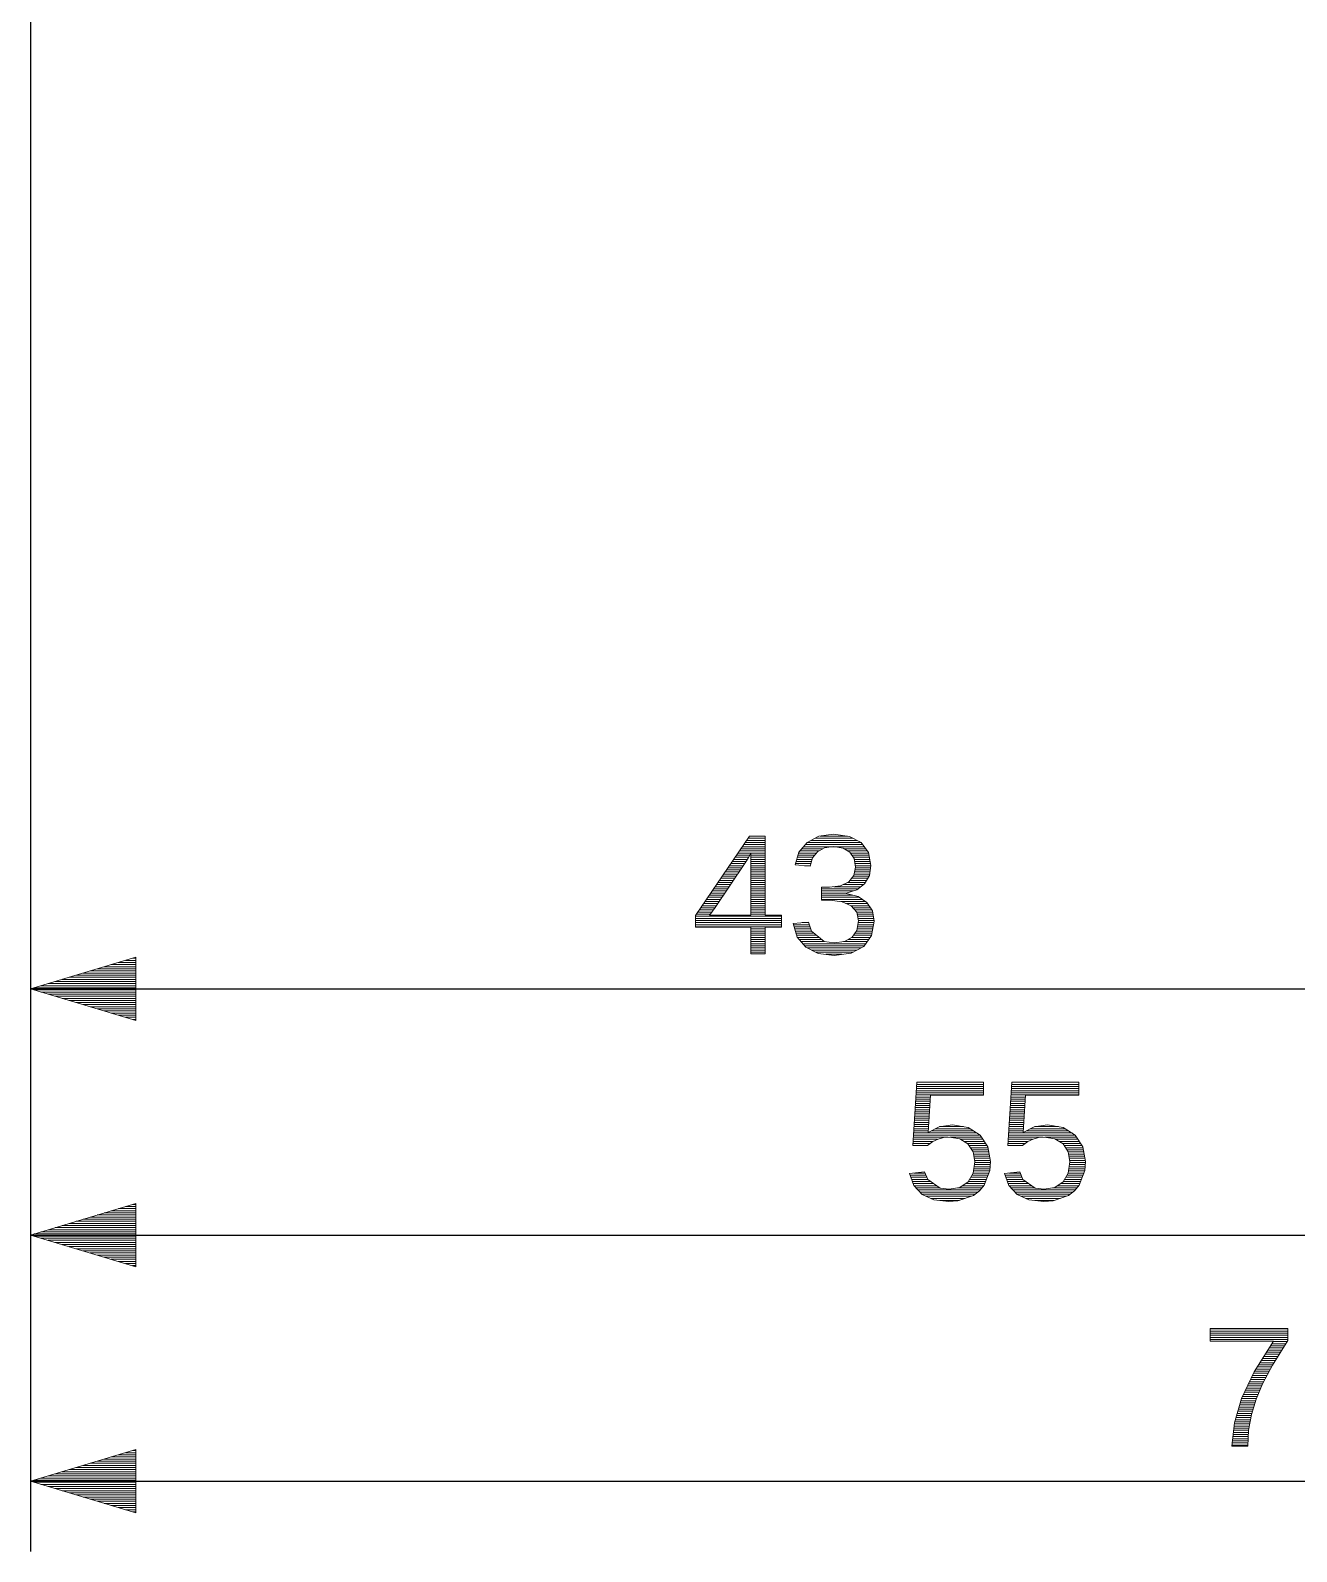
# Model space of a CAD drawing. Header units: millimetres. Extents: x 20 to 410, y 10 to 287.
# Drawn here: x 262 to 298, y 64 to 107.25 of the extents above; entities that cross this region are included whole.
import ezdxf

# ---------------------------------------------------------------- set-up
doc = ezdxf.new("R2010")
doc.units = ezdxf.units.MM
doc.layers.add('DUENN', color=7, linetype='Continuous', lineweight=25)
doc.layers.add('TEXT', color=7, linetype='Continuous', lineweight=13)

msp = doc.modelspace()

# ---------------------------------------------------------------- linework, layer by layer
at = {"layer": 'DUENN', "lineweight": 13}
for p, q in [((263.5, 80.45), (265, 80.45)), ((263.7, 80.51), (265, 80.51)), ((263.9, 80.57), (265, 80.57)), ((264.1, 80.63), (265, 80.63)), ((264.3, 80.69), (265, 80.69)), ((264.5, 80.75), (265, 80.75)), ((264.7, 80.81), (265, 80.81)), ((264.9, 80.87), (265, 80.87)), ((262.1, 80.03), (265, 80.03)), ((262.3, 80.09), (265, 80.09)), ((262.5, 80.15), (265, 80.15)), ((262.7, 80.21), (265, 80.21)), ((262.9, 80.27), (265, 80.27)), ((263.1, 80.33), (265, 80.33)), ((263.3, 80.39), (265, 80.39)), ((262.1, 79.97), (265, 79.97)), ((262.3, 79.91), (265, 79.91)), ((262.5, 79.85), (265, 79.85)), ((262.7, 79.79), (265, 79.79)), ((262.9, 79.73), (265, 79.73)), ((263.1, 79.67), (265, 79.67)), ((263.3, 79.61), (265, 79.61)), ((263.5, 79.55), (265, 79.55)), ((263.7, 79.49), (265, 79.49)), ((263.9, 79.43), (265, 79.43)), ((264.1, 79.37), (265, 79.37)), ((264.3, 79.31), (265, 79.31)), ((264.5, 79.25), (265, 79.25)), ((264.7, 79.19), (265, 79.19)), ((264.9, 79.13), (265, 79.13)), ((263.9, 73.57), (265, 73.57)), ((264.1, 73.63), (265, 73.63)), ((264.3, 73.69), (265, 73.69)), ((264.5, 73.75), (265, 73.75)), ((264.7, 73.81), (265, 73.81)), ((264.9, 73.87), (265, 73.87)), ((262.5, 73.15), (265, 73.15)), ((262.7, 73.21), (265, 73.21)), ((262.9, 73.27), (265, 73.27)), ((263.1, 73.33), (265, 73.33)), ((263.3, 73.39), (265, 73.39)), ((263.5, 73.45), (265, 73.45)), ((263.7, 73.51), (265, 73.51)), ((262.1, 73.03), (265, 73.03)), ((262.1, 72.97), (265, 72.97)), ((262.3, 73.09), (265, 73.09)), ((262.3, 72.91), (265, 72.91)), ((262.5, 72.85), (265, 72.85)), ((262.7, 72.79), (265, 72.79)), ((262.9, 72.73), (265, 72.73)), ((263.1, 72.67), (265, 72.67)), ((263.3, 72.61), (265, 72.61)), ((263.5, 72.55), (265, 72.55)), ((263.7, 72.49), (265, 72.49)), ((263.9, 72.43), (265, 72.43)), ((264.1, 72.37), (265, 72.37)), ((264.3, 72.31), (265, 72.31)), ((264.5, 72.25), (265, 72.25)), ((264.7, 72.19), (265, 72.19)), ((264.9, 72.13), (265, 72.13)), ((264.1, 66.63), (265, 66.63)), ((264.3, 66.69), (265, 66.69)), ((264.5, 66.75), (265, 66.75)), ((264.7, 66.81), (265, 66.81)), ((264.9, 66.87), (265, 66.87)), ((262.7, 66.21), (265, 66.21)), ((262.9, 66.27), (265, 66.27)), ((263.1, 66.33), (265, 66.33)), ((263.3, 66.39), (265, 66.39)), ((263.5, 66.45), (265, 66.45)), ((263.7, 66.51), (265, 66.51)), ((263.9, 66.57), (265, 66.57)), ((262.1, 66.03), (265, 66.03)), ((262.1, 65.97), (265, 65.97)), ((262.3, 66.09), (265, 66.09)), ((262.3, 65.91), (265, 65.91)), ((262.5, 66.15), (265, 66.15)), ((262.5, 65.85), (265, 65.85)), ((262.7, 65.79), (265, 65.79)), ((262.9, 65.73), (265, 65.73)), ((263.1, 65.67), (265, 65.67)), ((263.3, 65.61), (265, 65.61)), ((263.5, 65.55), (265, 65.55)), ((263.7, 65.49), (265, 65.49)), ((263.9, 65.43), (265, 65.43)), ((264.1, 65.37), (265, 65.37)), ((264.3, 65.31), (265, 65.31)), ((264.5, 65.25), (265, 65.25)), ((264.7, 65.19), (265, 65.19)), ((264.9, 65.13), (265, 65.13))]:
    msp.add_line(p, q, dxfattribs=at)
at = {"layer": 'DUENN', "lineweight": 25}
for points in [[(262, 156), (262, 78)], [(262, 156), (262, 71)], [(262, 156), (262, 64)], [(262, 80), (305, 80)], [(262, 73), (317, 73)], [(262, 66), (334, 66)]]:
    msp.add_lwpolyline(points, dxfattribs=at)
at = {"layer": 'DUENN', "lineweight": 13}
for points in [[(262, 80), (265, 80.9), (265, 79.1), (262, 80)], [(262, 73), (265, 73.9), (265, 72.1), (262, 73)], [(262, 66), (265, 66.9), (265, 65.1), (262, 66)]]:
    msp.add_lwpolyline(points, close=True, dxfattribs=at)
at = {"layer": 'TEXT', "lineweight": 13}
for p, q in [((282.44, 84.342), (282.89, 84.342)), ((284.458, 84.342), (285.238, 84.342)), ((282.155, 83.922), (282.89, 83.922)), ((282.196, 83.982), (282.89, 83.982)), ((282.237, 84.042), (282.89, 84.042)), ((282.278, 84.102), (282.89, 84.102)), ((282.318, 84.162), (282.89, 84.162)), ((282.359, 84.222), (282.89, 84.222)), ((282.4, 84.282), (282.89, 84.282)), ((283.881, 83.922), (284.422, 83.922)), ((283.932, 83.982), (284.533, 83.982)), ((283.982, 84.042), (284.83, 84.042)), ((284.033, 84.102), (285.664, 84.102)), ((284.083, 84.162), (285.617, 84.162)), ((284.197, 84.222), (285.503, 84.222)), ((284.314, 84.282), (285.388, 84.282)), ((284.838, 84.042), (285.709, 84.042)), ((285.143, 83.982), (285.754, 83.982)), ((285.244, 83.922), (285.799, 83.922)), ((281.87, 83.502), (282.275, 83.502)), ((281.911, 83.562), (282.316, 83.562)), ((281.952, 83.622), (282.354, 83.622)), ((281.992, 83.682), (282.389, 83.682)), ((282.033, 83.742), (282.423, 83.742)), ((282.074, 83.802), (282.456, 83.802)), ((282.115, 83.862), (282.486, 83.862)), ((282.487, 83.862), (282.89, 83.862)), ((282.487, 83.802), (282.89, 83.802)), ((282.487, 83.742), (282.89, 83.742)), ((282.487, 83.682), (282.89, 83.682)), ((282.487, 83.622), (282.89, 83.622)), ((282.487, 83.562), (282.89, 83.562)), ((282.487, 83.502), (282.89, 83.502)), ((283.756, 83.562), (284.194, 83.562)), ((283.774, 83.622), (284.211, 83.622)), ((283.792, 83.682), (284.227, 83.682)), ((283.81, 83.742), (284.254, 83.742)), ((283.827, 83.802), (284.301, 83.802)), ((283.845, 83.862), (284.348, 83.862)), ((284.015, 83.502), (284.177, 83.502)), ((285.319, 83.862), (285.833, 83.862)), ((285.357, 83.802), (285.844, 83.802)), ((285.396, 83.742), (285.856, 83.742)), ((285.424, 83.682), (285.867, 83.682)), ((285.434, 83.622), (285.878, 83.622)), ((285.444, 83.562), (285.889, 83.562)), ((285.454, 83.502), (285.898, 83.502)), ((281.585, 83.082), (281.99, 83.082)), ((281.626, 83.142), (282.031, 83.142)), ((281.666, 83.202), (282.071, 83.202)), ((281.707, 83.262), (282.112, 83.262)), ((281.748, 83.322), (282.153, 83.322)), ((281.789, 83.382), (282.194, 83.382)), ((281.829, 83.442), (282.234, 83.442)), ((282.487, 83.442), (282.89, 83.442)), ((282.487, 83.382), (282.89, 83.382)), ((282.487, 83.322), (282.89, 83.322)), ((282.487, 83.262), (282.89, 83.262)), ((282.487, 83.202), (282.89, 83.202)), ((282.487, 83.142), (282.89, 83.142)), ((282.487, 83.082), (282.89, 83.082)), ((285.3, 83.082), (285.775, 83.082)), ((285.348, 83.142), (285.81, 83.142)), ((285.396, 83.202), (285.845, 83.202)), ((285.42, 83.262), (285.861, 83.262)), ((285.432, 83.322), (285.871, 83.322)), ((285.444, 83.382), (285.88, 83.382)), ((285.456, 83.442), (285.889, 83.442)), ((281.3, 82.662), (281.705, 82.662)), ((281.34, 82.722), (281.745, 82.722)), ((281.381, 82.782), (281.786, 82.782)), ((281.422, 82.842), (281.827, 82.842)), ((281.463, 82.902), (281.868, 82.902)), ((281.503, 82.962), (281.908, 82.962)), ((281.544, 83.022), (281.949, 83.022)), ((282.487, 83.022), (282.89, 83.022)), ((282.487, 82.962), (282.89, 82.962)), ((282.487, 82.902), (282.89, 82.902)), ((282.487, 82.842), (282.89, 82.842)), ((282.487, 82.782), (282.89, 82.782)), ((282.487, 82.722), (282.89, 82.722)), ((282.487, 82.662), (282.89, 82.662)), ((284.49, 82.842), (285.53, 82.842)), ((284.49, 82.782), (285.392, 82.782)), ((284.49, 82.722), (285.217, 82.722)), ((284.49, 82.662), (285.378, 82.662)), ((284.848, 82.902), (285.608, 82.902)), ((285.109, 82.962), (285.687, 82.962)), ((285.23, 83.022), (285.74, 83.022)), ((280.974, 82.182), (281.372, 82.182)), ((281.015, 82.242), (281.416, 82.242)), ((281.055, 82.302), (281.46, 82.302)), ((281.096, 82.362), (281.501, 82.362)), ((281.137, 82.422), (281.542, 82.422)), ((281.178, 82.482), (281.583, 82.482)), ((281.218, 82.542), (281.623, 82.542)), ((281.259, 82.602), (281.664, 82.602)), ((282.487, 82.602), (282.89, 82.602)), ((282.487, 82.542), (282.89, 82.542)), ((282.487, 82.482), (282.89, 82.482)), ((282.487, 82.422), (282.89, 82.422)), ((282.487, 82.362), (282.89, 82.362)), ((282.487, 82.302), (282.89, 82.302)), ((282.487, 82.242), (282.89, 82.242)), ((282.487, 82.182), (282.89, 82.182)), ((284.49, 82.602), (285.565, 82.602)), ((284.49, 82.542), (285.654, 82.542)), ((285.048, 82.482), (285.743, 82.482)), ((285.207, 82.422), (285.805, 82.422)), ((285.339, 82.362), (285.844, 82.362)), ((285.391, 82.302), (285.884, 82.302)), ((285.443, 82.242), (285.923, 82.242)), ((285.495, 82.182), (285.946, 82.182)), ((280.911, 82.062), (283.36, 82.062)), ((280.911, 82.002), (283.36, 82.002)), ((280.911, 81.942), (283.36, 81.942)), ((280.911, 81.882), (283.36, 81.882)), ((280.911, 81.822), (283.36, 81.822)), ((280.911, 81.762), (283.36, 81.762)), ((280.933, 82.122), (281.327, 82.122)), ((282.487, 82.122), (282.89, 82.122)), ((283.699, 81.822), (284.152, 81.822)), ((283.717, 81.762), (284.17, 81.762)), ((283.941, 81.882), (284.134, 81.882)), ((285.509, 82.122), (285.957, 82.122)), ((285.519, 81.762), (285.963, 81.762)), ((285.522, 82.062), (285.967, 82.062)), ((285.529, 81.822), (285.974, 81.822)), ((285.534, 82.002), (285.978, 82.002)), ((285.539, 81.882), (285.985, 81.882)), ((285.547, 81.942), (285.989, 81.942)), ((282.487, 81.702), (282.89, 81.702)), ((282.487, 81.642), (282.89, 81.642)), ((282.487, 81.582), (282.89, 81.582)), ((282.487, 81.522), (282.89, 81.522)), ((282.487, 81.462), (282.89, 81.462)), ((282.487, 81.402), (282.89, 81.402)), ((282.487, 81.342), (282.89, 81.342)), ((283.735, 81.702), (284.188, 81.702)), ((283.753, 81.642), (284.206, 81.642)), ((283.771, 81.582), (284.277, 81.582)), ((283.789, 81.522), (284.351, 81.522)), ((283.809, 81.462), (284.425, 81.462)), ((283.86, 81.402), (284.498, 81.402)), ((283.911, 81.342), (284.579, 81.342)), ((285.119, 81.342), (285.796, 81.342)), ((285.249, 81.402), (285.839, 81.402)), ((285.359, 81.462), (285.882, 81.462)), ((285.404, 81.522), (285.92, 81.522)), ((285.446, 81.582), (285.931, 81.582)), ((285.488, 81.642), (285.942, 81.642)), ((285.509, 81.702), (285.952, 81.702)), ((282.487, 81.282), (282.89, 81.282)), ((282.487, 81.222), (282.89, 81.222)), ((282.487, 81.162), (282.89, 81.162)), ((282.487, 81.102), (282.89, 81.102)), ((282.487, 81.042), (282.89, 81.042)), ((283.962, 81.282), (285.752, 81.282)), ((284.012, 81.222), (285.709, 81.222)), ((284.087, 81.162), (285.615, 81.162)), ((284.21, 81.102), (285.503, 81.102)), ((284.334, 81.042), (285.39, 81.042)), ((284.619, 80.982), (285.086, 80.982)), ((287.184, 77.042), (289.104, 77.042)), ((287.187, 77.102), (289.104, 77.102)), ((287.191, 77.162), (289.104, 77.162)), ((287.195, 77.222), (289.104, 77.222)), ((287.199, 77.282), (289.104, 77.282)), ((287.202, 77.342), (289.104, 77.342)), ((289.887, 77.042), (291.807, 77.042)), ((289.891, 77.102), (291.807, 77.102)), ((289.894, 77.162), (291.807, 77.162)), ((289.898, 77.222), (291.807, 77.222)), ((289.902, 77.282), (291.807, 77.282)), ((289.905, 77.342), (291.807, 77.342)), ((287.154, 76.562), (287.567, 76.562)), ((287.158, 76.622), (287.57, 76.622)), ((287.161, 76.682), (287.574, 76.682)), ((287.165, 76.742), (287.577, 76.742)), ((287.169, 76.802), (287.581, 76.802)), ((287.172, 76.862), (287.585, 76.862)), ((287.176, 76.922), (287.588, 76.922)), ((287.18, 76.982), (289.104, 76.982)), ((289.857, 76.562), (290.27, 76.562)), ((289.861, 76.622), (290.273, 76.622)), ((289.865, 76.682), (290.277, 76.682)), ((289.868, 76.742), (290.281, 76.742)), ((289.872, 76.802), (290.284, 76.802)), ((289.876, 76.862), (290.288, 76.862)), ((289.879, 76.922), (290.292, 76.922)), ((289.883, 76.982), (291.807, 76.982)), ((287.128, 76.142), (287.541, 76.142)), ((287.131, 76.202), (287.545, 76.202)), ((287.135, 76.262), (287.548, 76.262)), ((287.139, 76.322), (287.552, 76.322)), ((287.143, 76.382), (287.556, 76.382)), ((287.146, 76.442), (287.559, 76.442)), ((287.15, 76.502), (287.563, 76.502)), ((289.831, 76.142), (290.244, 76.142)), ((289.835, 76.202), (290.248, 76.202)), ((289.838, 76.262), (290.251, 76.262)), ((289.842, 76.322), (290.255, 76.322)), ((289.846, 76.382), (290.259, 76.382)), ((289.85, 76.442), (290.262, 76.442)), ((289.853, 76.502), (290.266, 76.502)), ((287.102, 75.722), (287.791, 75.722)), ((287.105, 75.782), (288.096, 75.782)), ((287.109, 75.842), (289.007, 75.842)), ((287.113, 75.902), (288.914, 75.902)), ((287.117, 75.962), (287.53, 75.962)), ((287.12, 76.022), (287.534, 76.022)), ((287.124, 76.082), (287.537, 76.082)), ((287.609, 75.962), (288.819, 75.962)), ((287.726, 76.022), (288.724, 76.022)), ((287.853, 76.082), (288.534, 76.082)), ((288.148, 75.782), (289.046, 75.782)), ((288.451, 75.722), (289.086, 75.722)), ((289.805, 75.722), (290.495, 75.722)), ((289.809, 75.782), (290.8, 75.782)), ((289.812, 75.842), (291.71, 75.842)), ((289.816, 75.902), (291.617, 75.902)), ((289.82, 75.962), (290.233, 75.962)), ((289.824, 76.022), (290.237, 76.022)), ((289.827, 76.082), (290.241, 76.082)), ((290.313, 75.962), (291.522, 75.962)), ((290.429, 76.022), (291.427, 76.022)), ((290.556, 76.082), (291.237, 76.082)), ((290.851, 75.782), (291.75, 75.782)), ((291.154, 75.722), (291.789, 75.722)), ((287.094, 75.602), (287.585, 75.602)), ((287.098, 75.662), (287.669, 75.662)), ((288.546, 75.662), (289.126, 75.662)), ((288.64, 75.602), (289.165, 75.602)), ((288.69, 75.542), (289.205, 75.542)), ((288.729, 75.482), (289.23, 75.482)), ((288.768, 75.422), (289.241, 75.422)), ((288.806, 75.362), (289.251, 75.362)), ((288.816, 75.302), (289.262, 75.302)), ((289.797, 75.602), (290.288, 75.602)), ((289.801, 75.662), (290.373, 75.662)), ((291.249, 75.662), (291.829, 75.662)), ((291.343, 75.602), (291.868, 75.602)), ((291.393, 75.542), (291.908, 75.542)), ((291.432, 75.482), (291.934, 75.482)), ((291.472, 75.422), (291.944, 75.422)), ((291.509, 75.362), (291.954, 75.362)), ((291.52, 75.302), (291.965, 75.302)), ((288.825, 74.882), (289.282, 74.882)), ((288.827, 75.242), (289.272, 75.242)), ((288.834, 74.942), (289.287, 74.942)), ((288.837, 75.182), (289.283, 75.182)), ((288.843, 75.002), (289.292, 75.002)), ((288.847, 75.122), (289.293, 75.122)), ((288.852, 75.062), (289.297, 75.062)), ((291.528, 74.882), (291.986, 74.882)), ((291.53, 75.242), (291.975, 75.242)), ((291.537, 74.942), (291.99, 74.942)), ((291.54, 75.182), (291.986, 75.182)), ((291.546, 75.002), (291.995, 75.002)), ((291.55, 75.122), (291.996, 75.122)), ((291.555, 75.062), (292, 75.062)), ((287.011, 74.702), (287.467, 74.702)), ((287.033, 74.642), (287.493, 74.642)), ((287.056, 74.582), (287.519, 74.582)), ((287.079, 74.522), (287.602, 74.522)), ((287.101, 74.462), (287.686, 74.462)), ((287.121, 74.762), (287.441, 74.762)), ((287.126, 74.402), (287.77, 74.402)), ((288.501, 74.402), (289.105, 74.402)), ((288.59, 74.462), (289.137, 74.462)), ((288.668, 74.522), (289.16, 74.522)), ((288.703, 74.582), (289.182, 74.582)), ((288.739, 74.642), (289.205, 74.642)), ((288.774, 74.702), (289.227, 74.702)), ((288.807, 74.762), (289.25, 74.762)), ((288.816, 74.822), (289.273, 74.822)), ((289.714, 74.702), (290.17, 74.702)), ((289.736, 74.642), (290.196, 74.642)), ((289.759, 74.582), (290.222, 74.582)), ((289.782, 74.522), (290.305, 74.522)), ((289.804, 74.462), (290.389, 74.462)), ((289.824, 74.762), (290.144, 74.762)), ((289.829, 74.402), (290.473, 74.402)), ((291.204, 74.402), (291.808, 74.402)), ((291.293, 74.462), (291.84, 74.462)), ((291.371, 74.522), (291.863, 74.522)), ((291.406, 74.582), (291.885, 74.582)), ((291.442, 74.642), (291.908, 74.642)), ((291.477, 74.702), (291.931, 74.702)), ((291.51, 74.762), (291.953, 74.762)), ((291.519, 74.822), (291.976, 74.822)), ((287.182, 74.342), (287.854, 74.342)), ((287.239, 74.282), (289.006, 74.282)), ((287.295, 74.222), (288.94, 74.222)), ((287.351, 74.162), (288.863, 74.162)), ((287.474, 74.102), (288.752, 74.102)), ((287.605, 74.042), (288.579, 74.042)), ((287.864, 73.982), (288.407, 73.982)), ((288.362, 74.342), (289.056, 74.342)), ((289.886, 74.342), (290.557, 74.342)), ((289.942, 74.282), (291.709, 74.282)), ((289.998, 74.222), (291.644, 74.222)), ((290.054, 74.162), (291.566, 74.162)), ((290.178, 74.102), (291.455, 74.102)), ((290.308, 74.042), (291.283, 74.042)), ((290.567, 73.982), (291.11, 73.982)), ((291.065, 74.342), (291.759, 74.342)), ((295.548, 70.33), (297.758, 70.33)), ((295.548, 70.27), (297.758, 70.27)), ((295.548, 70.21), (297.758, 70.21)), ((295.548, 70.15), (297.758, 70.15)), ((295.548, 70.09), (297.758, 70.09)), ((295.548, 70.03), (297.758, 70.03)), ((297.15, 69.67), (297.553, 69.67)), ((297.188, 69.73), (297.591, 69.73)), ((297.225, 69.79), (297.628, 69.79)), ((297.263, 69.85), (297.666, 69.85)), ((297.301, 69.91), (297.703, 69.91)), ((297.338, 69.97), (297.741, 69.97)), ((296.887, 69.25), (297.294, 69.25)), ((296.924, 69.31), (297.328, 69.31)), ((296.962, 69.37), (297.365, 69.37)), ((297, 69.43), (297.403, 69.43)), ((297.037, 69.49), (297.44, 69.49)), ((297.075, 69.55), (297.478, 69.55)), ((297.113, 69.61), (297.515, 69.61)), ((296.637, 68.77), (297.034, 68.77)), ((296.666, 68.83), (297.066, 68.83)), ((296.695, 68.89), (297.099, 68.89)), ((296.723, 68.95), (297.131, 68.95)), ((296.752, 69.01), (297.164, 69.01)), ((296.78, 69.07), (297.196, 69.07)), ((296.812, 69.13), (297.229, 69.13)), ((296.849, 69.19), (297.262, 69.19)), ((296.437, 68.35), (296.858, 68.35)), ((296.466, 68.41), (296.883, 68.41)), ((296.494, 68.47), (296.908, 68.47)), ((296.523, 68.53), (296.933, 68.53)), ((296.552, 68.59), (296.958, 68.59)), ((296.58, 68.65), (296.983, 68.65)), ((296.609, 68.71), (297.008, 68.71)), ((296.314, 67.93), (296.728, 67.93)), ((296.331, 67.99), (296.746, 67.99)), ((296.349, 68.05), (296.764, 68.05)), ((296.367, 68.11), (296.782, 68.11)), ((296.384, 68.17), (296.801, 68.17)), ((296.402, 68.23), (296.819, 68.23)), ((296.42, 68.29), (296.837, 68.29)), ((296.218, 67.51), (296.648, 67.51)), ((296.224, 67.57), (296.659, 67.57)), ((296.231, 67.63), (296.669, 67.63)), ((296.243, 67.69), (296.68, 67.69)), ((296.261, 67.75), (296.691, 67.75)), ((296.278, 67.81), (296.702, 67.81)), ((296.296, 67.87), (296.713, 67.87)), ((296.175, 67.09), (296.617, 67.09)), ((296.181, 67.15), (296.62, 67.15)), ((296.187, 67.21), (296.624, 67.21)), ((296.194, 67.27), (296.627, 67.27)), ((296.2, 67.33), (296.631, 67.33)), ((296.206, 67.39), (296.634, 67.39)), ((296.212, 67.45), (296.638, 67.45)), ((296.169, 67.03), (296.613, 67.03))]:
    msp.add_line(p, q, dxfattribs=at)
for points in [[(282.89, 81), (282.487, 81), (282.487, 81.757), (280.911, 81.757), (280.911, 82.089), (282.442, 84.344), (282.89, 84.344), (282.89, 82.095), (283.36, 82.095), (283.36, 81.757), (282.89, 81.757), (282.89, 81)], [(285.992, 81.924), (285.918, 81.513), (285.697, 81.206), (285.34, 81.016), (284.857, 80.952), (284.401, 81.009), (284.047, 81.182), (283.806, 81.466), (283.688, 81.859), (284.129, 81.899), (284.207, 81.64), (284.571, 81.343), (284.857, 81.306), (285.145, 81.346), (285.364, 81.465), (285.502, 81.663), (285.549, 81.937), (285.496, 82.181), (285.338, 82.363), (285.082, 82.478), (284.732, 82.517), (284.49, 82.517), (284.49, 82.887), (284.722, 82.887), (285.034, 82.925), (285.267, 83.04), (285.412, 83.223), (285.46, 83.464), (285.421, 83.704), (285.302, 83.887), (285.107, 84.004), (284.834, 84.043), (284.578, 84.006), (284.377, 83.898), (284.239, 83.724), (284.174, 83.49), (283.745, 83.523), (283.853, 83.889), (284.085, 84.164), (284.42, 84.337), (284.838, 84.394), (285.286, 84.336), (285.621, 84.16), (285.83, 83.881), (285.899, 83.509), (285.855, 83.218), (285.72, 82.988), (285.5, 82.819), (285.199, 82.716), (285.199, 82.707), (285.533, 82.624), (285.783, 82.455), (285.94, 82.217), (285.992, 81.924)], [(282.468, 83.824), (282.42, 83.737), (282.366, 83.642), (282.328, 83.58), (281.47, 82.317), (281.343, 82.142), (281.305, 82.095), (282.487, 82.095), (282.487, 83.863), (282.468, 83.824)], [(289.299, 75.089), (289.279, 74.839), (289.122, 74.422), (288.984, 74.256), (288.812, 74.123), (288.375, 73.971), (288.112, 73.952), (287.689, 74.003), (287.357, 74.156), (287.122, 74.406), (286.993, 74.747), (287.426, 74.798), (287.52, 74.581), (287.868, 74.333), (288.121, 74.302), (288.428, 74.353), (288.66, 74.509), (288.806, 74.756), (288.854, 75.08), (288.805, 75.366), (288.658, 75.59), (288.429, 75.736), (288.131, 75.785), (287.963, 75.771), (287.808, 75.73), (287.658, 75.657), (287.508, 75.545), (287.091, 75.545), (287.202, 77.344), (289.104, 77.344), (289.104, 76.981), (287.592, 76.981), (287.527, 75.92), (287.839, 76.08), (288.219, 76.134), (288.662, 76.061), (289.006, 75.844), (289.225, 75.511), (289.299, 75.089)], [(292.002, 75.089), (291.982, 74.839), (291.825, 74.422), (291.688, 74.256), (291.515, 74.123), (291.079, 73.971), (290.815, 73.952), (290.392, 74.003), (290.06, 74.156), (289.825, 74.406), (289.697, 74.747), (290.129, 74.798), (290.223, 74.581), (290.571, 74.333), (290.825, 74.302), (291.131, 74.353), (291.363, 74.509), (291.509, 74.756), (291.558, 75.08), (291.509, 75.366), (291.362, 75.59), (291.132, 75.736), (290.834, 75.785), (290.666, 75.771), (290.511, 75.73), (290.361, 75.657), (290.212, 75.545), (289.794, 75.545), (289.906, 77.344), (291.807, 77.344), (291.807, 76.981), (290.295, 76.981), (290.231, 75.92), (290.542, 76.08), (290.922, 76.134), (291.365, 76.061), (291.709, 75.844), (291.929, 75.511), (292.002, 75.089)], [(297.758, 69.998), (297.321, 69.3), (297.034, 68.771), (296.849, 68.33), (296.717, 67.895), (296.638, 67.455), (296.612, 67), (296.166, 67), (296.233, 67.658), (296.437, 68.349), (296.8, 69.111), (297.345, 69.981), (295.548, 69.981), (295.548, 70.344), (297.758, 70.344), (297.758, 69.998)]]:
    msp.add_lwpolyline(points, close=True, dxfattribs=at)

doc.saveas('drawing.dxf')
